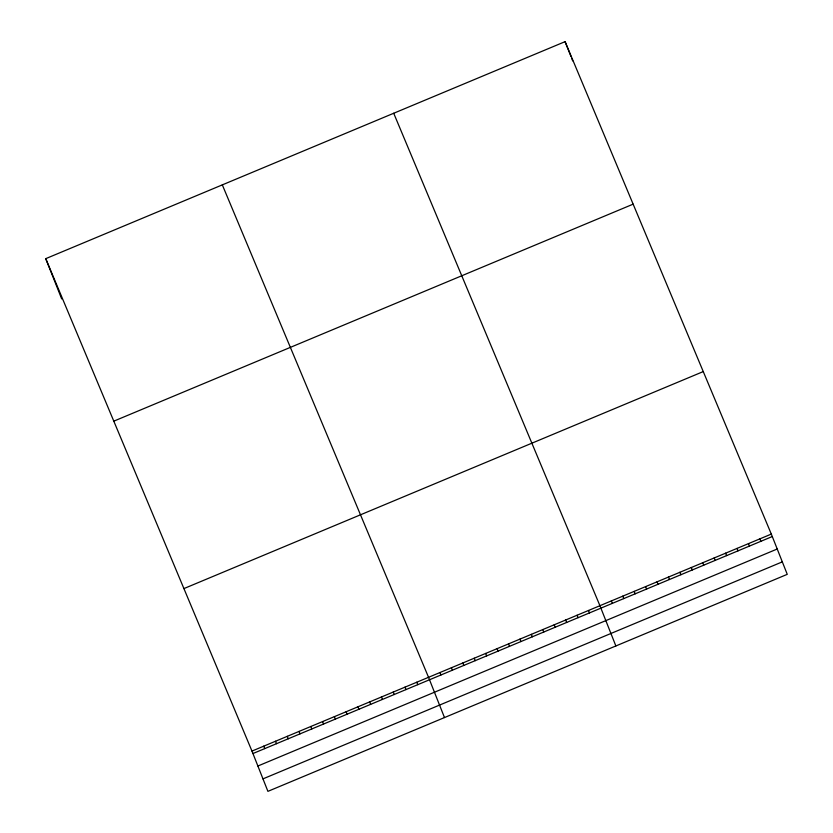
<?xml version="1.0" encoding="UTF-8"?>
<svg xmlns="http://www.w3.org/2000/svg" width="833" height="833" viewBox="0 0 833 833"><rect width="100%" height="100%" fill="white"/><g stroke="black" fill="none" stroke-linecap="round" stroke-linejoin="round"><path stroke-width="1.25" d="M45.742 258.657L565.086 41.65L771.316 534.088L787.258 574.343L267.914 791.35L251.972 751.085L45.742 258.657L61.684 298.912M113.798 421.154L633.142 204.158M183.916 588.587L703.26 371.58M251.972 751.085L771.316 534.088M252.94 753.542L772.285 536.535M257.886 766.016L777.22 549.009M262.968 778.876L782.312 561.869M393.707 113.257L599.927 605.695L615.868 645.96M222.317 184.874L428.547 677.312L444.489 717.567M565.086 41.65L571.001 56.582M571.844 58.716L572.698 60.861M759.894 538.857L760.862 541.304M748.461 543.637L749.429 546.084M737.038 548.406L738.007 550.852M725.616 553.185L726.584 555.632M714.183 557.954L715.151 560.401M702.76 562.733L703.729 565.18M691.338 567.502L692.306 569.949M679.905 572.281L680.884 574.728M668.482 577.05L669.451 579.497M657.06 581.83L658.028 584.277M645.637 586.599L646.606 589.046M634.205 591.378L635.173 593.825M622.782 596.147L623.75 598.594M611.36 600.926L612.328 603.373M588.504 610.474L589.472 612.921M577.082 615.243L578.05 617.69M565.659 620.023L566.627 622.47M554.226 624.792L555.195 627.239M542.804 629.571L543.772 632.018M531.381 634.34L532.349 636.787M519.948 639.119L520.927 641.566M508.526 643.888L509.494 646.335M497.103 648.668L498.072 651.114M485.681 653.436L486.649 655.883M474.248 658.216L475.216 660.663M462.825 662.985L463.794 665.432M451.403 667.764L452.371 670.211M439.97 672.533L440.938 674.98M416.781 682.227L417.75 684.674M405.005 687.142L405.973 689.599M393.228 692.067L394.207 694.514M381.462 696.982L382.43 699.428M369.685 701.907L370.654 704.354M357.919 706.821L358.888 709.268M346.143 711.736L347.111 714.183M334.377 716.661L335.345 719.108M322.6 721.576L323.568 724.023M310.834 726.491L311.802 728.948M299.057 731.416L300.026 733.863M287.291 736.33L288.26 738.777M275.515 741.255L276.483 743.702M263.749 746.17L264.717 748.617"/></g></svg>
